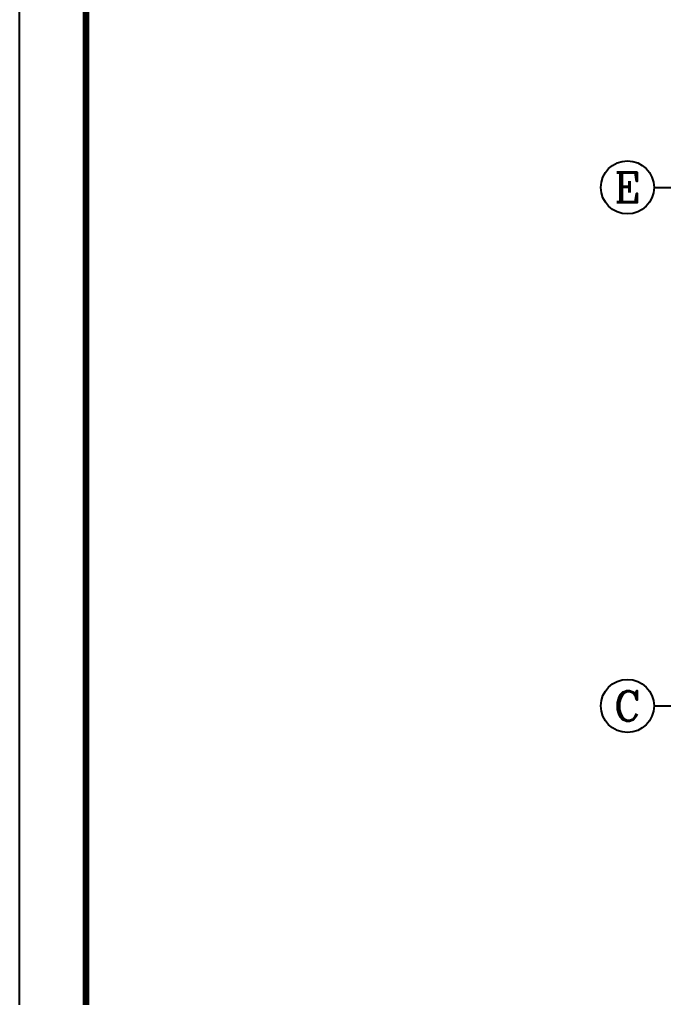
# Model space of a CAD drawing. Extents: x 12400 to 217743, y 90685 to 209848.
# Drawn here: x 76628 to 81473, y 108180 to 115535 of the extents above; entities that cross this region are included whole.
import ezdxf
from ezdxf.enums import TextEntityAlignment as Align

# ---------------------------------------------------------------- set-up
doc = ezdxf.new("R2010")
doc.units = 0
doc.header["$LTSCALE"] = 200
doc.layers.get('0').update_dxf_attribs({"linetype": 'CONTINUOUS'})
for name, color, linetype in [('AXIS', 3, 'CONTINUOUS'), ('AXIS_TEXT', 7, 'CONTINUOUS'), ('PUB_TITLE', 143, 'CONTINUOUS')]:
    doc.layers.add(name, color=color, linetype=linetype)
doc.styles.add('COMPLEX', font='COMPLEX')

# ---------------------------------------------------------------- blocks, each defined once
blk = doc.blocks.new('_AXISO')
blk.add_circle((0, 0), 0.5)
at = {"layer": 'AXIS_TEXT', "style": 'COMPLEX', "width": 1.041667}
blk.add_attdef('A', text='', height=0.56, dxfattribs=at).set_placement((-0.25, -0.28), (0.25, -0.28), align=Align.FIT)

msp = doc.modelspace()

# ---------------------------------------------------------------- linework, layer by layer
at = {"layer": 'AXIS'}
for p, q in [((81401.629, 114272.868), (84306.341, 114272.868)), ((81401.629, 110372.868), (84306.341, 110372.868))]:
    msp.add_line(p, q, dxfattribs=at)
at = {"layer": 'PUB_TITLE'}
msp.add_lwpolyline([(76628.085, 90699.54), (76628.085, 132749.54), (106328.085, 132749.54), (106328.085, 90699.54)], close=True, dxfattribs=at)
at = {"layer": 'PUB_TITLE', "const_width": 50}
msp.add_lwpolyline([(77128.085, 91199.54), (105828.085, 91199.54), (105828.085, 131499.54), (77128.085, 131499.54)], close=True, dxfattribs=at)

# ---------------------------------------------------------------- block references
at = {"layer": 'AXIS'}
ref = msp.add_blockref('_AXISO', (81201.629, 114272.868), dxfattribs=dict(at, xscale=400, yscale=400, zscale=400))
ref.add_attrib('A', 'E', dxfattribs={"layer": 'AXIS_TEXT', "height": 224, "style": 'COMPLEX', "width": 1.171875}).set_placement((81101.629, 114160.868), (81301.629, 114160.868), align=Align.FIT)
ref = msp.add_blockref('_AXISO', (81201.629, 110372.868), dxfattribs=dict(at, xscale=400, yscale=400, zscale=400))
ref.add_attrib('A', 'C', dxfattribs={"layer": 'AXIS_TEXT', "height": 224, "style": 'COMPLEX', "width": 1.25}).set_placement((81101.629, 110260.868), (81301.629, 110260.868), align=Align.FIT)

doc.saveas('drawing.dxf')
